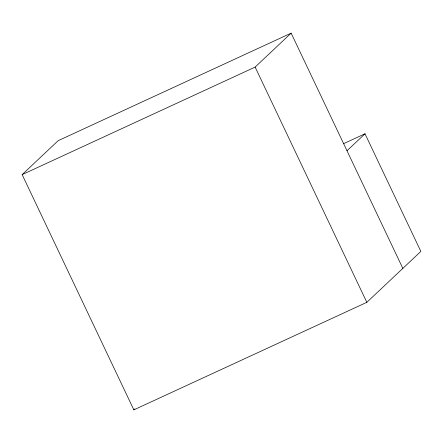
<?xml version="1.0" encoding="UTF-8"?>
<svg xmlns="http://www.w3.org/2000/svg" width="443" height="443" viewBox="0 0 443 443"><rect width="100%" height="100%" fill="white"/><g stroke="black" fill="none" stroke-linecap="round" stroke-linejoin="round"><path stroke-width="0.66" d="M343.707 143.615L364.999 133.786L420.85 251.408L366.832 302.325L133.852 409.858L22.15 174.62L58.16 140.675L291.145 33.142L402.842 268.38M22.15 174.62L255.129 67.087L291.145 33.142M346.991 150.758L364.999 133.786M133.852 409.858L134.849 408.917M255.129 67.087L366.832 302.325"/></g></svg>
